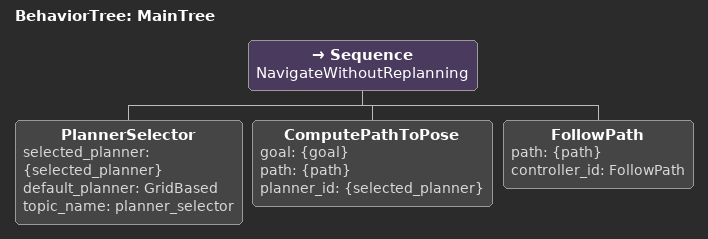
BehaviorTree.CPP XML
<root main_tree_to_execute="MainTree">
  <BehaviorTree ID="MainTree">
    <Sequence name="NavigateWithoutReplanning">
      <PlannerSelector
        selected_planner="{selected_planner}"
        default_planner="GridBased"
        topic_name="planner_selector"/>
      <ComputePathToPose
        goal="{goal}"
        path="{path}"
        planner_id="{selected_planner}"/>
      <FollowPath
        path="{path}"
        controller_id="FollowPath"/>
    </Sequence>
  </BehaviorTree>
</root>
